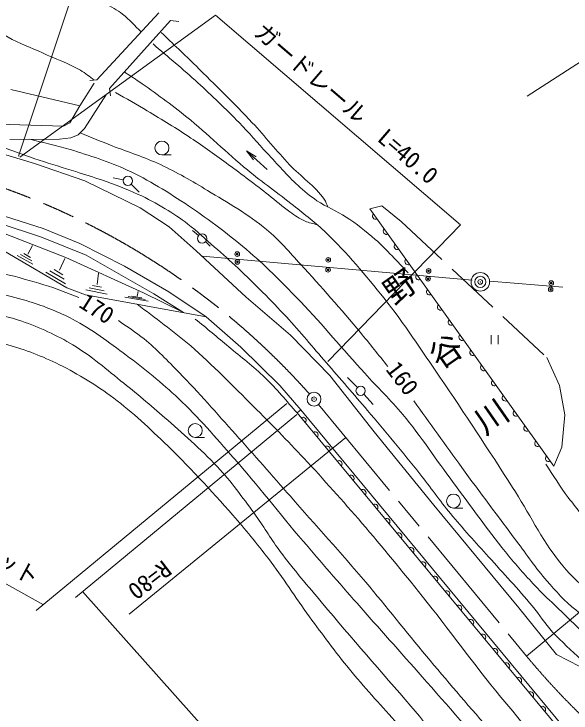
# Model space of a CAD drawing. Units: millimetres, scale not verified. Extents: x 40000 to 680000, y 20000 to 380000.
# Drawn here: x 278456 to 338395, y 266588 to 341811 of the extents above; entities that cross this region are included whole.
import ezdxf
from ezdxf.enums import TextEntityAlignment as Align

# ---------------------------------------------------------------- set-up
doc = ezdxf.new("R2010")
doc.units = ezdxf.units.MM
doc.header["$LTSCALE"] = 1000
doc.header["$PDMODE"] = 32
doc.header["$PDSIZE"] = 500
doc.linetypes.add('CHAIN', pattern=[18.5, 12, -1.5, 3.5, -1.5])
doc.linetypes.add('DASHED', pattern=[7.5, 6, -1.5])
for name, color, linetype, lineweight in [('M-BGD', 7, 'Continuous', 13), ('M-BGD-EXST', 7, 'Continuous', 13), ('M-BMK', 2, 'CHAIN', 13), ('M-BMK-SRVR', 3, 'Continuous', 13), ('M-STR-HTXT', 7, 'Continuous', 13)]:
    doc.layers.add(name, color=color, linetype=linetype, lineweight=lineweight)
doc.layers.add('M-BMK-HTXT', color=7, linetype='Continuous')
doc.styles.add('@ＭＳ ゴシック', font='')
doc.styles.add('ＭＳ ゴシック', font='')
doc.styles.get('@ＭＳ ゴシック').set_extended_font_data('@MS Gothic')
doc.styles.get('ＭＳ ゴシック').set_extended_font_data('MS Gothic')

# ---------------------------------------------------------------- blocks, each defined once
blk = doc.blocks.new('open_arrow')
at = {"color": 0, "linetype": 'Continuous', "lineweight": -2}
blk.add_lwpolyline([(7.5, 1.25), (0, 0), (7.5, -1.25)], dxfattribs=at)

msp = doc.modelspace()

# ---------------------------------------------------------------- linework, layer by layer
at = {"layer": 'M-BGD'}
for p, q in [((287388, 334731), (294035, 341925)), ((295308, 341095), (288750, 333794)), ((296185, 341010), (295308, 341095)), ((342215, 338506), (333679, 332960)), ((285548, 331923), (287071, 334377)), ((286634, 334646), (287388, 334731)), ((285548, 331923), (278114, 333669)), ((288750, 333794), (288835, 333002)), ((288420, 333190), (286054, 329494)), ((284482, 330084), (285548, 331923)), ((268978, 330179), (283775, 329726)), ((283775, 329726), (284482, 330084)), ((286054, 329494), (285375, 328816)), ((285375, 328816), (284573, 328495)), ((283367, 328354), (278011, 328306)), ((284573, 328495), (283367, 328354)), ((275682, 327213), (280671, 325728)), ((303480, 327080), (305705, 325068)), ((280671, 325728), (286081, 323861)), ((286081, 323861), (292042, 320955)), ((281586, 318735), (272867, 321514)), ((272273, 320818), (281416, 317806)), ((292042, 320955), (295160, 318897)), ((316755, 320852), (336536, 293137)), ((284131, 312348), (271339, 319816)), ((285553, 317123), (281586, 318735)), ((295160, 318897), (298067, 316309)), ((277513, 318161), (284046, 315594)), ((281416, 317806), (286210, 315854)), ((279963, 315980), (280446, 316899)), ((290347, 314662), (285553, 317123)), ((280243, 315624), (279521, 316029)), ((298067, 316309), (303434, 311345)), ((280482, 314895), (278799, 315839)), ((280362, 315260), (279160, 315934)), ((283342, 314239), (283944, 315494)), ((284046, 315594), (292384, 311797)), ((286210, 315854), (293487, 311696)), ((298744, 315766), (327764, 313178)), ((295120, 311904), (290347, 314662)), ((284013, 312768), (281868, 314035)), ((283857, 313263), (282325, 314168)), ((283701, 313758), (282782, 314301)), ((287410, 312697), (287546, 313910)), ((329652, 313072), (337514, 312406)), ((286147, 311606), (284131, 312348)), ((288174, 312033), (286533, 312349)), ((287880, 312400), (286895, 312589)), ((299151, 309209), (286147, 311606)), ((288468, 311667), (286171, 312109)), ((292230, 311277), (291144, 311458)), ((291704, 311451), (291802, 311947)), ((292384, 311797), (296711, 309681)), ((293487, 311696), (296711, 309681)), ((299151, 309209), (295120, 311904)), ((292905, 310908), (290371, 311331)), ((292568, 311093), (290757, 311395)), ((303434, 311345), (308228, 307250)), ((299151, 309209), (302879, 305968)), ((308228, 307250), (312428, 302902)), ((302879, 305968), (307079, 301832)), ((312428, 302902), (317202, 296834)), ((307079, 301832), (309328, 299196)), ((308943, 298877), (309328, 299196)), ((317202, 296834), (323651, 288964)), ((323651, 288964), (332773, 277890)), ((332773, 277890), (336846, 272884)), ((336846, 272884), (339328, 271590))]:
    msp.add_line(p, q, dxfattribs=at)
at = {"layer": 'M-BGD', "linetype": 'DASHED'}
for p, q in [((316755, 320852), (318041, 321163)), ((318041, 321163), (320110, 319478)), ((320110, 319478), (335787, 304839)), ((335787, 304839), (337140, 301816)), ((337140, 301816), (337713, 298666)), ((337713, 298666), (337394, 295197)), ((337394, 295197), (336536, 293137))]:
    msp.add_line(p, q, dxfattribs=at)
at = {"layer": 'M-BGD'}
for points in [[(308943, 298877), (337283, 264666), (340424, 261498), (345896, 257005)], [(309328, 299196), (337654, 265002), (340761, 261868), (346213, 257392)]]:
    msp.add_lwpolyline(points, dxfattribs=at)
for centre, radius in [((302475, 315971), 100), ((302475, 315971), 60), ((302494, 315132), 100), ((302494, 315132), 60), ((312268, 315355), 100), ((312268, 315355), 60), ((312249, 314280), 100), ((312249, 314280), 60), ((323074, 314157), 100), ((323074, 314157), 60), ((328634, 312984), 1000), ((323011, 313327), 100), ((323011, 313327), 60), ((328634, 312984), 600), ((336262, 312857), 100), ((336206, 312166), 100), ((336206, 312166), 60), ((336262, 312857), 60)]:
    msp.add_circle(centre, radius, dxfattribs=at)
for centre, radius, start, end in [((317366, 320057), 336, 131.62626, 299.40691), ((318529, 318427), 336, 131.62626, 299.40691), ((319693, 316797), 336, 131.62626, 299.40691), ((320857, 315166), 336, 131.62626, 299.40691), ((322020, 313536), 336, 131.62626, 299.40691), ((323184, 311906), 336, 131.62626, 299.40691), ((324347, 310276), 336, 131.62626, 299.40691), ((325511, 308645), 336, 131.62626, 299.40691), ((326675, 307015), 336, 131.62626, 299.40691), ((327838, 305385), 336, 131.62626, 299.40691), ((329002, 303754), 336, 131.62626, 299.40691), ((330165, 302124), 336, 131.62626, 299.40691), ((331329, 300494), 336, 131.62626, 299.40691), ((332492, 298863), 336, 131.62626, 299.40691), ((309557, 298074), 339, 316.21066, 123.06635), ((333656, 297233), 336, 131.62626, 299.40691), ((310845, 296519), 339, 316.21066, 123.06635), ((334820, 295603), 336, 131.62626, 299.40691), ((312133, 294964), 339, 316.21066, 123.06635), ((335983, 293973), 336, 131.62626, 299.40691), ((313421, 293409), 339, 316.21066, 123.06635), ((314710, 291854), 339, 316.21066, 123.06635), ((315998, 290299), 339, 316.21066, 123.06635), ((317286, 288744), 339, 316.21066, 123.06635), ((318574, 287189), 339, 316.21066, 123.06635), ((319862, 285634), 339, 316.21066, 123.06635), ((321151, 284079), 339, 316.21066, 123.06635), ((322439, 282524), 339, 316.21066, 123.06635), ((323727, 280969), 339, 316.21066, 123.06635), ((325015, 279414), 339, 316.21066, 123.06635), ((326303, 277859), 339, 316.21066, 123.06635), ((327592, 276304), 339, 316.21066, 123.06635), ((328880, 274749), 339, 316.21066, 123.06635), ((330168, 273194), 339, 316.21066, 123.06635), ((331456, 271639), 339, 316.21066, 123.06635), ((332744, 270084), 339, 316.21066, 123.06635), ((334032, 268529), 339, 316.21066, 123.06635), ((335321, 266974), 339, 316.21066, 123.06635)]:
    msp.add_arc(centre, radius, start, end, dxfattribs=at)
for points, knots in [([(264803, 347221), (265517, 347066), (266249, 346976), (266946, 346756), (267792, 346489), (268619, 346148), (269398, 345725), (270257, 345259), (271045, 344669), (271824, 344079), (273014, 343177), (274074, 342114), (275250, 341194), (276084, 340541), (276907, 339862), (277820, 339327), (278991, 338641), (280284, 338190), (281516, 337623), (282881, 336996), (284313, 336499), (285613, 335747), (286135, 335445), (286596, 335047), (287087, 334697)], [0, 0, 0, 0, 1, 1, 1, 2, 2, 2, 3, 3, 3, 4, 4, 4, 5, 5, 5, 6, 6, 6, 7, 7, 7, 8, 8, 8, 8]), ([(288278, 342985), (288897, 342585), (289556, 342242), (290135, 341787), (290862, 341217), (291477, 340517), (292148, 339883)], [0, 0, 0, 0, 1, 1, 1, 2, 2, 2, 2]), ([(312232, 321038), (312105, 321316), (312026, 321622), (311851, 321874), (310845, 323318), (309312, 324314), (308103, 325593), (306722, 327054), (305476, 328638), (304101, 330105), (302140, 332196), (300090, 334202), (298048, 336214), (296813, 337431), (295549, 338618), (294300, 339821)], [0, 0, 0, 0, 1, 1, 1, 2, 2, 2, 3, 3, 3, 4, 4, 4, 5, 5, 5, 5]), ([(293422, 338589), (295025, 337199), (296665, 335850), (298231, 334417), (299753, 333024), (301245, 331595), (302686, 330118), (303722, 329055), (304683, 327920), (305698, 326837), (306794, 325666), (307841, 324443), (309022, 323358), (309663, 322768), (310336, 322205), (311058, 321717), (312052, 321046), (313197, 320623), (314198, 319963), (315295, 319240), (316339, 318430), (317323, 317559), (318591, 316437), (319699, 315146), (320887, 313939)], [0, 0, 0, 0, 1, 1, 1, 2, 2, 2, 3, 3, 3, 4, 4, 4, 5, 5, 5, 6, 6, 6, 7, 7, 7, 8, 8, 8, 8]), ([(353643, 275770), (351833, 276045), (349991, 276161), (348212, 276597), (346833, 276935), (345498, 277443), (344182, 277976), (342827, 278524), (341413, 279007), (340215, 279843), (339050, 280655), (338071, 281727), (337181, 282834), (335195, 285302), (333829, 288212), (332111, 290874), (329543, 294854), (326956, 298822), (324283, 302732), (322328, 305593), (320432, 308503), (318280, 311218), (316325, 313683), (314278, 316090), (312022, 318282), (310938, 319335), (309720, 320242), (308542, 321189), (306912, 322499), (305194, 323700), (303578, 325028), (301350, 326860), (299306, 328912), (297059, 330721), (295393, 332061), (293661, 333321), (291904, 334539), (291391, 334894), (290857, 335217), (290333, 335556)], [0, 0, 0, 0, 1, 1, 1, 2, 2, 2, 3, 3, 3, 4, 4, 4, 5, 5, 5, 6, 6, 6, 7, 7, 7, 8, 8, 8, 9, 9, 9, 10, 10, 10, 11, 11, 11, 12, 12, 12, 13, 13, 13, 13]), ([(289379, 333365), (290520, 332708), (291673, 332070), (292802, 331392), (294381, 330444), (295956, 329485), (297490, 328465), (298871, 327547), (300215, 326574), (301554, 325595), (303007, 324532), (304438, 323440), (305859, 322336), (306631, 321736), (307349, 321066), (308150, 320507), (308671, 320143), (309198, 319774), (309778, 319517), (310196, 319332), (310653, 319258), (311091, 319129)], [0, 0, 0, 0, 1, 1, 1, 2, 2, 2, 3, 3, 3, 4, 4, 4, 5, 5, 5, 6, 6, 6, 7, 7, 7, 7]), ([(285571, 329012), (286726, 328549), (287878, 328080), (289035, 327623), (290761, 326940), (292542, 326387), (294223, 325601), (295963, 324787), (297627, 323815), (299272, 322822), (301448, 321508), (303676, 320240), (305636, 318622), (306986, 317507), (308118, 316151), (309306, 314867), (311515, 312480), (313640, 310015), (315734, 307527), (316741, 306330), (317700, 305094), (318683, 303878)], [0, 0, 0, 0, 1, 1, 1, 2, 2, 2, 3, 3, 3, 4, 4, 4, 5, 5, 5, 6, 6, 6, 7, 7, 7, 7]), ([(274640, 328468), (274822, 328343), (274988, 328190), (275187, 328094), (275931, 327735), (276770, 327620), (277553, 327359), (278761, 326957), (279944, 326482), (281152, 326080), (282463, 325643), (283794, 325266), (285112, 324848), (286075, 324541), (287045, 324252), (287997, 323911), (289290, 323447), (290584, 322979), (291831, 322402), (292823, 321944), (293786, 321420), (294722, 320856), (295563, 320350), (296382, 319806), (297161, 319209), (298164, 318442), (299081, 317568), (300028, 316733), (300883, 315978), (301745, 315229), (302571, 314443), (304354, 312746), (306101, 311008), (307777, 309206), (309254, 307618), (310627, 305936), (312048, 304298), (313536, 302584), (315039, 300884), (316503, 299150), (318407, 296896), (320295, 294628), (322132, 292320), (323250, 290915), (324271, 289434), (325413, 288048), (326730, 286451), (328154, 284944), (329528, 283396), (331091, 281635), (332717, 279929), (334224, 278120), (334985, 277207), (335623, 276193), (336416, 275306), (337365, 274245), (338460, 273324), (339471, 272322), (339908, 271889), (340338, 271450), (340772, 271014)], [0, 0, 0, 0, 1, 1, 1, 2, 2, 2, 3, 3, 3, 4, 4, 4, 5, 5, 5, 6, 6, 6, 7, 7, 7, 8, 8, 8, 9, 9, 9, 10, 10, 10, 11, 11, 11, 12, 12, 12, 13, 13, 13, 14, 14, 14, 15, 15, 15, 16, 16, 16, 17, 17, 17, 18, 18, 18, 19, 19, 19, 20, 20, 20, 20]), ([(347911, 270215), (347645, 270428), (347416, 270699), (347112, 270853), (346602, 271112), (345995, 271111), (345459, 271306), (344617, 271612), (343789, 271973), (343017, 272428), (342388, 272799), (341811, 273257), (341254, 273729), (340237, 274592), (339338, 275587), (338383, 276520), (337020, 277851), (335610, 279136), (334303, 280522), (333262, 281628), (332268, 282779), (331312, 283959), (329358, 286373), (327570, 288916), (325712, 291405), (323900, 293831), (322234, 296371), (320302, 298703), (319015, 300256), (317551, 301654), (316194, 303146), (313880, 305687), (311693, 308345), (309313, 310825), (307551, 312662), (305769, 314490), (303840, 316150), (301740, 317957), (299525, 319638), (297221, 321178), (295111, 322588), (292945, 323944), (290645, 325017), (288671, 325938), (286576, 326587), (284493, 327224), (283066, 327659), (281602, 327958), (280156, 328325)], [0, 0, 0, 0, 1, 1, 1, 2, 2, 2, 3, 3, 3, 4, 4, 4, 5, 5, 5, 6, 6, 6, 7, 7, 7, 8, 8, 8, 9, 9, 9, 10, 10, 10, 11, 11, 11, 12, 12, 12, 13, 13, 13, 14, 14, 14, 15, 15, 15, 16, 16, 16, 16]), ([(237353, 307174), (240238, 308500), (243014, 310095), (246008, 311151), (248949, 312189), (252012, 312873), (255077, 313442), (258480, 314075), (261931, 314483), (265387, 314683), (267939, 314831), (270516, 314944), (273056, 314652), (275985, 314315), (278851, 313514), (281679, 312679), (282957, 312301), (284183, 311767), (285434, 311310)], [0, 0, 0, 0, 1, 1, 1, 2, 2, 2, 3, 3, 3, 4, 4, 4, 5, 5, 5, 6, 6, 6, 6]), ([(249999, 309586), (250957, 309926), (251894, 310336), (252874, 310605), (255581, 311345), (258354, 311847), (261134, 312226), (263233, 312513), (265351, 312708), (267470, 312717), (269520, 312725), (271578, 312584), (273608, 312292), (275820, 311974), (278022, 311515), (280156, 310850), (281740, 310356), (283301, 309749), (284766, 308969), (286811, 307880), (288680, 306481), (290536, 305094), (292489, 303635), (294394, 302101), (296165, 300427), (298274, 298433), (300173, 296226), (302091, 294048), (304659, 291132), (307041, 288056), (309558, 285096), (311474, 282843), (313420, 280616), (315371, 278392), (317694, 275744), (320054, 273128), (322385, 270487), (325124, 267386), (327842, 264266), (330577, 261163), (332066, 259475), (333445, 257685), (335050, 256107), (337973, 253234), (341171, 250647), (344398, 248120), (348528, 244886), (352810, 241841), (357190, 238956), (360088, 237048), (363070, 235266), (366100, 233578), (368193, 232412), (370364, 231393), (372496, 230301)], [0, 0, 0, 0, 1, 1, 1, 2, 2, 2, 3, 3, 3, 4, 4, 4, 5, 5, 5, 6, 6, 6, 7, 7, 7, 8, 8, 8, 9, 9, 9, 10, 10, 10, 11, 11, 11, 12, 12, 12, 13, 13, 13, 14, 14, 14, 15, 15, 15, 16, 16, 16, 17, 17, 17, 18, 18, 18, 18]), ([(357777, 234529), (355476, 236173), (353123, 237748), (350872, 239461), (348200, 241495), (345599, 243624), (343044, 245804), (340759, 247754), (338588, 249834), (336341, 251829), (333781, 254100), (331024, 256161), (328619, 258596), (325926, 261322), (323645, 264427), (321151, 267336), (317989, 271025), (314765, 274662), (311648, 278388), (310109, 280227), (308541, 282046), (307108, 283968), (306192, 285196), (305421, 286526), (304520, 287765), (303277, 289473), (302057, 291208), (300638, 292771), (298900, 294687), (296925, 296375), (294995, 298096), (293456, 299469), (291877, 300799), (290264, 302084), (288478, 303507), (286749, 305028), (284791, 306200), (283059, 307236), (281210, 308102), (279296, 308746), (277506, 309348), (275633, 309709), (273760, 309955), (271457, 310257), (269123, 310321), (266801, 310273), (265496, 310246), (264199, 310047), (262898, 309934)], [0, 0, 0, 0, 1, 1, 1, 2, 2, 2, 3, 3, 3, 4, 4, 4, 5, 5, 5, 6, 6, 6, 7, 7, 7, 8, 8, 8, 9, 9, 9, 10, 10, 10, 11, 11, 11, 12, 12, 12, 13, 13, 13, 14, 14, 14, 15, 15, 15, 16, 16, 16, 16]), ([(394573, 230344), (392399, 230761), (390202, 231068), (388052, 231595), (385277, 232275), (382539, 233111), (379842, 234056), (377893, 234738), (375964, 235492), (374093, 236368), (371752, 237464), (369529, 238795), (367263, 240038), (364243, 241695), (361229, 243363), (358247, 245087), (355951, 246413), (353641, 247719), (351416, 249160), (349140, 250633), (346860, 252118), (344755, 253827), (342280, 255835), (339988, 258068), (337775, 260361), (335339, 262885), (333091, 265588), (330859, 268295), (327936, 271840), (325260, 275583), (322384, 279167), (320258, 281817), (318108, 284450), (315893, 287027), (313861, 289390), (311782, 291716), (309656, 293995), (307891, 295888), (306081, 297739), (304247, 299564), (302024, 301776), (299837, 304032), (297469, 306087), (295634, 307680), (293640, 309081), (291725, 310578)], [0, 0, 0, 0, 1, 1, 1, 2, 2, 2, 3, 3, 3, 4, 4, 4, 5, 5, 5, 6, 6, 6, 7, 7, 7, 8, 8, 8, 9, 9, 9, 10, 10, 10, 11, 11, 11, 12, 12, 12, 13, 13, 13, 14, 14, 14, 15, 15, 15, 15]), ([(289688, 308814), (290609, 308161), (291582, 307575), (292453, 306856), (293805, 305737), (295024, 304464), (296250, 303207), (298336, 301067), (300299, 298811), (302296, 296588), (304281, 294377), (306230, 292135), (308193, 289906), (310905, 286826), (313662, 283784), (316318, 280656), (318533, 278048), (320632, 275344), (322831, 272722), (325003, 270132), (327190, 267555), (329428, 265022), (330499, 263810), (331543, 262571), (332695, 261437), (335240, 258930), (337984, 256631), (340725, 254341), (343639, 251905), (346524, 249411), (349666, 247276), (352819, 245135), (356318, 243549), (359563, 241549), (362615, 239667), (365444, 237429), (368557, 235651), (372685, 233293), (377085, 231451), (381349, 229351)], [0, 0, 0, 0, 1, 1, 1, 2, 2, 2, 3, 3, 3, 4, 4, 4, 5, 5, 5, 6, 6, 6, 7, 7, 7, 8, 8, 8, 9, 9, 9, 10, 10, 10, 11, 11, 11, 12, 12, 12, 13, 13, 13, 13]), ([(297968, 308987), (299166, 307993), (300369, 307005), (301561, 306003), (302869, 304903), (304234, 303867), (305464, 302680), (306700, 301487), (307783, 300144), (308943, 298877)], [0, 0, 0, 0, 1, 1, 1, 2, 2, 2, 3, 3, 3, 3]), ([(272731, 307246), (274301, 306939), (275901, 306759), (277440, 306324), (279336, 305788), (281202, 305111), (282977, 304255), (285017, 303271), (286968, 302086), (288800, 300755), (290869, 299253), (292747, 297497), (294592, 295727), (297190, 293234), (299626, 290571), (302006, 287868), (303333, 286360), (304612, 284807), (305830, 283209), (307380, 281176), (308744, 279006), (310256, 276944), (311651, 275043), (313047, 273140), (314542, 271315), (316106, 269406), (317787, 267595), (319435, 265757), (321097, 263904), (322810, 262097), (324470, 260242), (326086, 258434), (327644, 256574), (329264, 254769), (330367, 253539), (331438, 252278), (332616, 251120), (333501, 250249), (334473, 249470), (335402, 248645)], [0, 0, 0, 0, 1, 1, 1, 2, 2, 2, 3, 3, 3, 4, 4, 4, 5, 5, 5, 6, 6, 6, 7, 7, 7, 8, 8, 8, 9, 9, 9, 10, 10, 10, 11, 11, 11, 12, 12, 12, 13, 13, 13, 13]), ([(321483, 300166), (323201, 297783), (324902, 295387), (326638, 293016), (328591, 290350), (330570, 287703), (332557, 285061), (333624, 283642), (334615, 282159), (335781, 280818), (336749, 279706), (337741, 278592), (338900, 277679), (340225, 276634), (341708, 275785), (343227, 275048), (345196, 274094), (347283, 273386), (349379, 272757), (350950, 272286), (352575, 272022), (354174, 271654)], [0, 0, 0, 0, 1, 1, 1, 2, 2, 2, 3, 3, 3, 4, 4, 4, 5, 5, 5, 6, 6, 6, 7, 7, 7, 7]), ([(335670, 293384), (336476, 292187), (337217, 290943), (338088, 289792), (339091, 288466), (340157, 287182), (341313, 285988), (342494, 284767), (343795, 283667), (345089, 282565), (346192, 281626), (347299, 280685), (348483, 279850), (349090, 279421), (349746, 279067), (350378, 278676)], [0, 0, 0, 0, 1, 1, 1, 2, 2, 2, 3, 3, 3, 4, 4, 4, 5, 5, 5, 5])]:
    msp.add_open_spline(points, degree=3, knots=knots, dxfattribs=at)
for p in [(302475, 315971), (302494, 315132), (312268, 315355), (312249, 314280), (323074, 314157), (323011, 313327), (328634, 312984), (336262, 312857), (336206, 312166)]:
    msp.add_point(p, dxfattribs=at)
at = {"layer": 'M-BGD-EXST'}
for p, q in [((285212, 345310), (278935, 326497)), ((294378, 326642), (295378, 326642)), ((290223, 323959), (289133, 324184)), ((291063, 323501), (291919, 322629)), ((298311, 317967), (297655, 318499)), ((299064, 317310), (299565, 316840)), ((329809, 307266), (329809, 306266)), ((330559, 307266), (330559, 306266)), ((315406, 301622), (314344, 302706)), ((316092, 300895), (317116, 299771)), ((297964, 296236), (298964, 296236)), ((325748, 288646), (326748, 288646))]:
    msp.add_line(p, q, dxfattribs=at)
for centre, radius in [((294378, 327392), 750), ((290713, 323858), 500), ((298700, 317653), 500), ((315756, 301265), 500), ((297964, 296986), 750), ((325748, 289396), 750)]:
    msp.add_circle(centre, radius, dxfattribs=at)
at = {"layer": 'M-BMK'}
msp.add_line((311220, 299786), (333602, 272724), dxfattribs=at)
for centre, radius, start, end in [((250469, 247685), 80050, 41.69016, 74.64166), ((395248, 323710), 79999, 219.5932, 264.98718)]:
    msp.add_arc(centre, radius, start, end, dxfattribs=at)
at = {"layer": 'M-BMK-SRVR'}
msp.add_circle((310742, 300363), 750, dxfattribs=at)
msp.add_point((310742, 300363), dxfattribs=at)
at = {"layer": 'M-STR-HTXT'}
for p, q in [((300129, 341697), (279085, 326413)), ((300129, 341697), (326508, 319136)), ((326508, 319136), (312221, 304403)), ((307834, 299881), (280851, 277608)), ((308890, 298719), (285069, 279027)), ((314160, 296230), (290834, 277233)), ((333602, 272724), (357458, 292456)), ((281623, 278245), (263868, 288111)), ((325258, 235479), (285840, 279664))]:
    msp.add_line(p, q, dxfattribs=at)

# ---------------------------------------------------------------- block references
at = {"layer": 'M-BGD', "xscale": 160, "yscale": 160, "rotation": 317.9}
msp.add_blockref('open_arrow', (303480, 327080), dxfattribs=at)

# ---------------------------------------------------------------- texts
at = {"layer": 'M-BGD', "style": 'ＭＳ ゴシック'}
for s, rotation, p in [('170', 327.724, (285021, 309879)), ('160', 307.608, (317953, 303201))]:
    msp.add_text(s, height=1833, rotation=rotation, dxfattribs=at).set_placement(p, align=Align.BOTTOM_LEFT)
at = {"layer": 'M-BMK-HTXT', "insert": (324992, 302528), "char_height": 2566, "attachment_point": 8, "rotation": 304.886, "style": '@ＭＳ ゴシック'}
msp.add_mtext('\\T2.44;野谷川', dxfattribs=at)
at = {"layer": 'M-STR-HTXT', "style": 'ＭＳ ゴシック'}
for s, rotation, p in [('ガードレール\u3000L=40.0', 319.349, (303798, 339228)), ('ロックネット', 331.733, (267093, 286845)), ('R=80', 217.499, (294156, 283566))]:
    msp.add_text(s, height=1833, rotation=rotation, dxfattribs=at).set_placement(p, align=Align.BOTTOM_LEFT)

doc.saveas('drawing.dxf')
